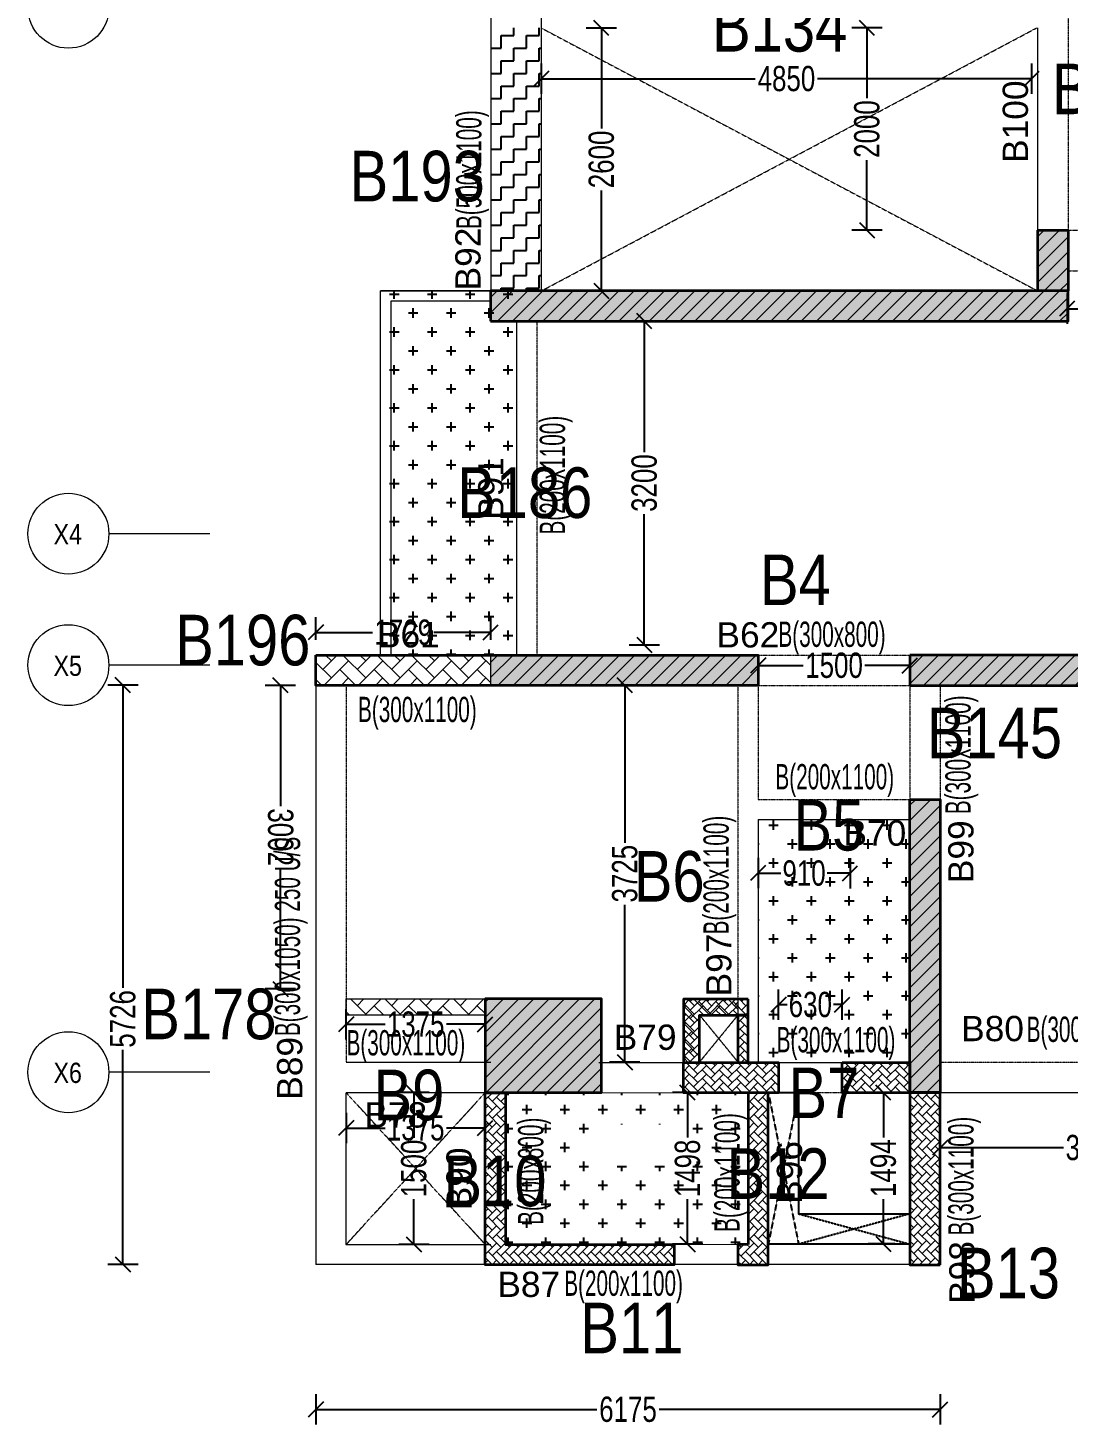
# Model space of a CAD drawing. Header units: millimetres. Extents: x -2 to 69443, y 95 to 32793.
# Drawn here: x -2 to 10285, y 3967 to 17790 of the extents above; entities that cross this region are included whole.
import ezdxf
from ezdxf.enums import TextEntityAlignment as Align

# ---------------------------------------------------------------- set-up
doc = ezdxf.new("R2010")
doc.units = ezdxf.units.MM
doc.linetypes.add('Grid Line', pattern=[2222.5, 1270, -317.5, 317.5, -317.5])
doc.linetypes.add('HIDDEN', pattern=[0.375, 0.25, -0.125])
for name, color, linetype, lineweight in [('A-GRIDS', 8, 'Continuous', 9), ('A-HIDD-ABVE', 8, 'HIDDEN', 20), ('S-BEAM', 7, 'Continuous', 18), ('S-BEAM-IDEN', 2, 'Continuous', 9), ('S-COL HATCH', 9, 'Continuous', 0), ('S-COLS', 5, 'Continuous', 35), ('S-GRIDS', 8, 'Continuous', 9), ('S-WALL', 4, 'Continuous', 18)]:
    doc.layers.add(name, color=color, linetype=linetype, lineweight=lineweight)
for name, color, linetype in [('Abhinav working', 6, 'Continuous'), ('Beam Nos', 7, 'Continuous'), ('changes', 7, 'Continuous'), ('CUTOUT', 4, 'Continuous'), ('SUNK SLAB', 8, 'Continuous')]:
    doc.layers.add(name, color=color, linetype=linetype)
doc.styles.add('Arial Narrow', font='ARIALN.TTF', dxfattribs={"height": 400})
doc.styles.add('Dim.s & Anno.(Misc.)', font='ARIALN.TTF')
doc.styles.add('SC-BBS1', font='SansSerif')
doc.styles.add('SOBHA', font='swisscl.ttf')
doc.styles.add('Swis721 LtCn BT', font='swisscl.ttf', dxfattribs={"width": 0.9, "height": 233.355162})
doc.dimstyles.new('S-100', dxfattribs={"dimscale": 100, "dimtxt": 2.5, "dimasz": 1.5, "dimexe": 1.5, "dimexo": 1.5, "dimgap": 0.1, "dimtad": 0, "dimdec": 0, "dimrnd": 0.0005, "dimzin": 0, "dimdsep": 46, "dimtxsty": 'SOBHA', "dimblk": 'OBLIQUE', "dimcen": 0.09, "dimclrd": 8, "dimclre": 8, "dimclrt": 6, "dimadec": 0, "dimazin": 0, "dimtfac": 1, "dimtdec": 0, "dimtofl": 0, "dimtmove": 0, "dimatfit": 3, "dimfxl": 1.5, "dimfxlon": 1, "dimtolj": 1, "dimtzin": 0, "dimlwd": -1, "dimlwe": -1, "dimarcsym": 0})
pattern_1 = [(45, (-31890644.18, 20635841.75), (-75.1300955, 75.1300955), [])]
pattern_2 = [(0, (-31349613.2, 21123721.57), (187.5, 187.5), [93.75, -281.25]), (90, (-31349566.33, 21123674.7), (-187.5, 187.5), [93.75, -281.25])]
pattern_3 = [(315, (-31091886.604, 20694843.886), (84.85281374, -1e-14), [180, -60]), (45, (-31091844.18, 20694801.46), (84.85281374, -2e-14), [180, -60])]

# ---------------------------------------------------------------- blocks, each defined once
blk = doc.blocks.new('A$Cebf64a2d')
at = {"layer": 'S-COL HATCH', "transparency": 33554687}
h = blk.add_hatch(dxfattribs=at)
h.set_pattern_fill('ANSI31', color=256, scale=850)
h.set_pattern_definition(pattern_1)
h.paths.add_polyline_path([(7140, 8675), (7439, 8675), (7439, 9275), (7140, 9275)])
h = blk.add_hatch(dxfattribs=at)
h.set_pattern_fill('ANSI31', color=256, scale=850)
h.set_pattern_definition(pattern_1)
h.paths.add_polyline_path([(1729, 8675), (1729, 8375), (7439, 8375), (7439, 8675)])
h = blk.add_hatch(dxfattribs=at)
h.set_pattern_fill('ANSI31', color=256, scale=850)
h.set_pattern_definition(pattern_1)
h.paths.add_polyline_path([(4375, 5075), (1729, 5075), (1729, 4775), (4375, 4775)])
h = blk.add_hatch(dxfattribs=at)
h.set_pattern_fill('ANSI31', color=256, scale=850)
h.set_pattern_definition(pattern_1)
h.paths.add_polyline_path([(9525, 5075), (5875, 5075), (5875, 4775), (9225, 4775), (9225, 750), (9525, 750)])
h = blk.add_hatch(dxfattribs=at)
h.set_pattern_fill('ANSI31', color=256, scale=850)
h.set_pattern_definition(pattern_1)
h.paths.add_polyline_path([(6175, 3648), (5875, 3648), (5875, 750), (6175, 750)])
h = blk.add_hatch(dxfattribs=at)
h.set_pattern_fill('ANSI31', color=256, scale=850)
h.set_pattern_definition(pattern_1)
h.paths.add_polyline_path([(2825, 1675), (1675, 1675), (1675, 750), (2825, 750)])
at = {"layer": 'S-BEAM', "color": 5, "elevation": 0}
for points in [[(300, 1675), (1675, 1675), (1675, 1515), (300, 1515)], [(4175, 1675), (4175, 1515), (3795, 1515), (3795, 1048), (3635, 1048), (3635, 1675)]]:
    blk.add_lwpolyline(points, close=True, dxfattribs=at)
at = {"layer": 'S-COL HATCH', "transparency": 33554687}
blk.add_line((1729, 5075), (1729, 4775), dxfattribs=at)
at = {"layer": 'S-COLS'}
for p, q in [((9525, 5075), (5875, 5075)), ((5875, 5075), (5875, 4775)), ((5875, 4775), (9225, 4775))]:
    blk.add_line(p, q, dxfattribs=at)
at = {"layer": 'S-COLS', "color": 5, "elevation": 0}
blk.add_lwpolyline([(7140, 9275), (7439, 9275), (7439, 8675), (7140, 8675)], close=True, dxfattribs=at)
at = {"layer": 'S-COLS', "elevation": 0}
for points in [[(1729, 8375), (7439, 8375), (7439, 8675), (1729, 8675)], [(0, 5075), (4375, 5075), (4375, 4775), (0, 4775)], [(5875, 3648), (6175, 3648), (6175, 750), (5875, 750)], [(1675, 750), (2825, 750), (2825, 1675), (1675, 1675)]]:
    blk.add_lwpolyline(points, close=True, dxfattribs=at)
blk = doc.blocks.new('A$C2f35dc8c')
at = {"layer": 'S-COL HATCH', "transparency": 33554687}
h = blk.add_hatch(color=256, dxfattribs=at)
h.dxf.hatch_style = 1
h.paths.add_polyline_path([(7140, 8675), (7439, 8675), (7439, 9275), (7140, 9275)])
h = blk.add_hatch(color=256, dxfattribs=at)
h.dxf.hatch_style = 1
h.paths.add_polyline_path([(1729, 8675), (1729, 8375), (7439, 8375), (7439, 8675)])
at = {"layer": 'S-COL HATCH'}
h = blk.add_hatch(dxfattribs=at)
h.set_pattern_fill('AR-HBONE', color=256, scale=30)
h.set_pattern_definition([(45, (-31792792.5, 20735559.75), (0, 169.7056275), [360, -120]), (135, (-31792707.64, 20735644.6), (1e-14, 169.7056275), [360, -120])])
h.paths.add_polyline_path([(1729, 4775), (1729, 5075), (0, 5075), (0, 4775)])
at = {"layer": 'S-COL HATCH', "transparency": 33554687}
h = blk.add_hatch(color=256, dxfattribs=at)
h.dxf.hatch_style = 1
h.paths.add_polyline_path([(4375, 5075), (1729, 5075), (1729, 4775), (4375, 4775)])
h = blk.add_hatch(color=256, dxfattribs=at)
h.dxf.hatch_style = 1
h.paths.add_polyline_path([(9525, 5075), (5875, 5075), (5875, 4775), (9225, 4775), (9225, 750), (9525, 750)])
h = blk.add_hatch(color=256, dxfattribs=at)
h.dxf.hatch_style = 1
h.paths.add_polyline_path([(6175, 3648), (5875, 3648), (5875, 750), (6175, 750)])
at = {"layer": 'S-COL HATCH'}
h = blk.add_hatch(dxfattribs=at)
h.set_pattern_fill('AR-HBONE', color=256, scale=30)
h.set_pattern_definition([(45, (-31792792.5, 20635841.75), (0, 169.7056275), [360, -120]), (135, (-31792707.64, 20635926.6), (1e-14, 169.7056275), [360, -120])])
h.paths.add_polyline_path([(4175, 1675), (4175, 1515), (3795, 1515), (3795, 1048), (3635, 1048), (3635, 1675)])
h.paths.add_polyline_path([(300, 1675), (1675, 1675), (1675, 1515), (300, 1515)])
at = {"layer": 'S-COL HATCH', "transparency": 33554687}
h = blk.add_hatch(color=256, dxfattribs=at)
h.dxf.hatch_style = 1
h.paths.add_polyline_path([(2825, 1675), (1675, 1675), (1675, 750), (2825, 750)])
blk.add_line((1729, 5075, 0), (1729, 4775, 0), dxfattribs=at)
at = {"layer": 'S-COLS'}
for p, q in [((9525, 5075, 0), (5875, 5075, 0)), ((5875, 5075, 0), (5875, 4775, 0)), ((5875, 4775, 0), (9225, 4775, 0))]:
    blk.add_line(p, q, dxfattribs=at)
at = {"layer": 'S-COLS', "color": 5, "elevation": 0}
blk.add_lwpolyline([(7140, 9275), (7439, 9275), (7439, 8675), (7140, 8675)], close=True, dxfattribs=at)
at = {"layer": 'S-COLS', "elevation": 0}
for points in [[(1729, 8375), (7439, 8375), (7439, 8675), (1729, 8675)], [(0, 5075), (4375, 5075), (4375, 4775), (0, 4775)], [(5875, 3648), (6175, 3648), (6175, 750), (5875, 750)], [(1675, 750), (2825, 750), (2825, 1675), (1675, 1675)]]:
    blk.add_lwpolyline(points, close=True, dxfattribs=at)
blk = doc.blocks.new('A$C6614787e')
at = {"layer": 'S-COL HATCH'}
h = blk.add_hatch(dxfattribs=at)
h.set_pattern_fill('AR-HBONE', color=256, scale=15)
h.set_pattern_definition([(45, (-31102020.92, 20625022.12), (0, 84.85281374), [180, -60]), (135, (-31101978.495, 20625064.55), (7e-15, 84.85281374), [180, -60])])
h.paths.add_polyline_path([(2600, 2625), (1960, 2625), (1960, 2000), (2120, 2000), (2120, 2466), (2600, 2466)])
h = blk.add_hatch(dxfattribs=at)
h.set_pattern_fill('AR-HBONE', color=256, scale=15)
h.set_pattern_definition([(45, (0, 0), (0, 84.8528), [180, -60]), (135, (42.426, 42.426), (7e-15, 84.8528), [180, -60])])
h.paths.add_polyline_path([(2600, 2466), (2500, 2466), (2500, 2000), (2600, 2000)])
h = blk.add_hatch(dxfattribs=at)
h.set_pattern_fill('AR-HBONE', color=256, scale=15)
h.set_pattern_definition([(45, (-31364182.66, 21103765.56), (0, 84.85281374), [180, -60]), (135, (-31364140.23, 21103807.99), (7e-15, 84.85281374), [180, -60])])
h.paths.add_polyline_path([(2900, 1700), (2900, 2000), (1960, 2000), (1960, 1700)])
h = blk.add_hatch(dxfattribs=at)
h.set_pattern_fill('AR-HBONE', color=256, scale=15)
h.set_pattern_definition([(45, (-31362782.653, 21103765.56), (0, 84.85281374), [180, -60]), (135, (-31362740.227, 21103807.99), (7e-15, 84.85281374), [180, -60])])
h.paths.add_polyline_path([(4200, 1700), (4200, 2000), (3530, 2000), (3530, 1700)])
h = blk.add_hatch(dxfattribs=at)
h.set_pattern_fill('AR-HBONE', color=256, scale=15, angle=-90)
h.set_pattern_definition(pattern_3)
edge = h.paths.add_edge_path()
edge.add_line((200, 1700), (200, 200))
edge.add_line((200, 200), (1870, 200))
edge.add_line((1870, 200), (1870, 0))
edge.add_line((1870, 0), (0, 0))
edge.add_line((0, 0), (0, 1700))
edge.add_line((0, 1700), (200, 1700))
h = blk.add_hatch(dxfattribs=at)
h.set_pattern_fill('AR-HBONE', color=256, scale=15, angle=-90)
h.set_pattern_definition(pattern_3)
h.paths.add_polyline_path([(2600, 200), (2500, 200), (2500, 0), (2800, 0), (2800, 1700), (2600, 1700)])
h = blk.add_hatch(dxfattribs=at)
h.set_pattern_fill('AR-HBONE', color=256, scale=15, angle=-90)
h.set_pattern_definition([(315, (21106265.21, 31371048.637), (84.85281374, -2e-14), [180, -60]), (45, (21106307.64, 31371006.21), (84.85281374, -2e-14), [180, -60])])
h.paths.add_polyline_path([(4200, 0), (4500, 0), (4500, 1700), (4200, 1700)])
at = {"layer": 'S-COLS', "elevation": 0}
for points in [[(2600, 2625), (1960, 2625), (1960, 2000), (2120, 2000), (2120, 2466), (2600, 2466), (2600, 2625)], [(200, 1700), (200, 200), (1870, 200), (1870, 0), (0, 0), (0, 1700), (200, 1700)]]:
    blk.add_lwpolyline(points, dxfattribs=at)
for points in [[(2600, 2466), (2500, 2466), (2500, 2000), (2600, 2000)], [(1960, 2000), (2900, 2000), (2900, 1700), (1960, 1700)], [(3530, 2000), (4200, 2000), (4200, 1700), (3530, 1700)], [(2600, 200), (2500, 200), (2500, 0), (2800, 0), (2800, 1700), (2600, 1700)], [(4500, 0), (4500, 1700), (4200, 1700), (4200, 0)]]:
    blk.add_lwpolyline(points, close=True, dxfattribs=at)
blk = doc.blocks.new('A$C80c03267')
at = {"layer": 'CUTOUT', "color": 8, "linetype": 'HIDDEN'}
for p, q in [((-75, -11925), (-375, -13425)), ((-375, -11925), (-75, -13425)), ((-75, -13125), (1025, -13425)), ((1025, -13125), (-75, -13425))]:
    blk.add_line(p, q, dxfattribs=at)
at = {"layer": 'CUTOUT'}
blk.add_lwpolyline([(-375, -11925), (-75, -11925), (-75, -13125), (1025, -13125), (1025, -13425), (-375, -13425), (-375, -11925)], dxfattribs=at)
blk = doc.blocks.new('Grid - Type 1 Structural-6743905-11TH FLOOR LVL')
at = {"layer": 'A-GRIDS'}
blk.add_circle((0, 0), 4, dxfattribs=at)
blk = doc.blocks.new('A$Cf2260b48')
at = {"layer": 'S-GRIDS', "linetype": 'Grid Line'}
for p, q in [((-10572, -200), (-11572, -200)), ((-10572, -1500), (-11572, -1500)), ((-10572, -5525), (-11572, -5525))]:
    blk.add_line(p, q, dxfattribs=at)
at = {"layer": 'A-GRIDS', "xscale": 99.99999999999991, "yscale": 99.99999999999991, "zscale": 99.99999999999991, "rotation": 89.99999999999982}
for p in [(-11972, 5000), (-11972, -200), (-11972, -1500), (-11972, -5525)]:
    blk.add_blockref('Grid - Type 1 Structural-6743905-11TH FLOOR LVL', p, dxfattribs=at)
at = {"layer": 'A-GRIDS', "lineweight": 18, "char_height": 200, "width": 352.74, "attachment_point": 1, "style": 'Arial Narrow'}
for s, insert in [('X4', (-12119, -106)), ('X5', (-12119, -1406)), ('X6', (-12119, -5431))]:
    blk.add_mtext(s, dxfattribs=dict(at, insert=insert))
blk = doc.blocks.new('_OBLIQUE')
at = {"color": 0, "linetype": 'ByBlock'}
blk.add_line((-0.5, -0.5), (0.5, 0.5), dxfattribs=at)
blk = doc.blocks.new('*D425')
at = {"layer": 'Abhinav working', "color": 8, "transparency": 16777216}
for p, q in [((8446, 17790), (8146, 17790)), ((8296, 17790), (8296, 17096)), ((8296, 15790), (8296, 16483)), ((8446, 15790), (8146, 15790))]:
    blk.add_line(p, q, dxfattribs=at)
at = {"layer": 'Defpoints', "color": 0, "transparency": 16777216}
for p in [(8296, 17790), (9985, 17790), (9985, 15790)]:
    blk.add_point(p, dxfattribs=at)
at = {"layer": 'Abhinav working', "color": 8, "transparency": 16777216, "xscale": 150, "yscale": 150, "zscale": 150}
for p, rotation in [((8296, 17790), 90), ((8296, 15790), 270)]:
    blk.add_blockref('_OBLIQUE', p, dxfattribs=dict(at, rotation=rotation))
at = {"layer": 'Abhinav working', "color": 6, "transparency": 16777216, "insert": (8296, 16790), "char_height": 250, "attachment_point": 5, "rotation": 90, "style": 'SOBHA'}
blk.add_mtext('\\A1;2000', dxfattribs=at)
blk = doc.blocks.new('*D426')
at = {"layer": 'Abhinav working', "color": 8, "transparency": 16777216}
for p, q in [((10275, 15164), (10275, 14864)), ((11971, 15164), (11971, 14864)), ((10275, 15014), (10819, 15014)), ((11971, 15014), (11427, 15014))]:
    blk.add_line(p, q, dxfattribs=at)
at = {"layer": 'Defpoints', "color": 0, "transparency": 16777216}
for p in [(10275, 15390), (11971, 15390), (11971, 15014)]:
    blk.add_point(p, dxfattribs=at)
at = {"layer": 'Abhinav working', "color": 8, "transparency": 16777216, "xscale": 150, "yscale": 150, "zscale": 150, "rotation": 180}
blk.add_blockref('_OBLIQUE', (10275, 15014), dxfattribs=at)
at = {"layer": 'Abhinav working', "color": 8, "transparency": 16777216, "xscale": 150, "yscale": 150, "zscale": 150}
blk.add_blockref('_OBLIQUE', (11971, 15014), dxfattribs=at)
at = {"layer": 'Abhinav working', "color": 6, "transparency": 16777216, "insert": (11123, 15014), "char_height": 250, "attachment_point": 5, "style": 'SOBHA'}
blk.add_mtext('\\A1;1696', dxfattribs=at)
blk = doc.blocks.new('*D427')
at = {"layer": 'Abhinav working', "color": 8, "transparency": 16777216}
for p, q in [((10491, 11290), (10791, 11290)), ((10641, 11290), (10641, 11029)), ((10641, 10163), (10641, 10424)), ((10491, 10163), (10791, 10163))]:
    blk.add_line(p, q, dxfattribs=at)
at = {"layer": 'Defpoints', "color": 0, "transparency": 16777216}
for p in [(9071, 11290), (9071, 10163), (10641, 10163)]:
    blk.add_point(p, dxfattribs=at)
at = {"layer": 'Abhinav working', "color": 8, "transparency": 16777216, "xscale": 150, "yscale": 150, "zscale": 150}
for p, rotation in [((10641, 11290), 90), ((10641, 10163), 270)]:
    blk.add_blockref('_OBLIQUE', p, dxfattribs=dict(at, rotation=rotation))
at = {"layer": 'Abhinav working', "color": 6, "transparency": 16777216, "insert": (10641, 10727), "char_height": 250, "attachment_point": 5, "rotation": 90, "style": 'SOBHA'}
blk.add_mtext('\\A1;1127', dxfattribs=at)
blk = doc.blocks.new('*D444')
at = {"layer": 'Abhinav working', "color": 8, "transparency": 16777216}
for p, q in [((5944, 14890), (6244, 14890)), ((6094, 14890), (6094, 13597)), ((6094, 11690), (6094, 12984)), ((5944, 11690), (6244, 11690))]:
    blk.add_line(p, q, dxfattribs=at)
at = {"layer": 'Defpoints', "color": 0, "transparency": 16777216}
for p in [(5075, 14890, 0), (6094, 14890), (5075, 11690)]:
    blk.add_point(p, dxfattribs=at)
at = {"layer": 'Abhinav working', "color": 8, "transparency": 16777216, "xscale": 150, "yscale": 150, "zscale": 150}
for p, rotation in [((6094, 14890), 90), ((6094, 11690), 270)]:
    blk.add_blockref('_OBLIQUE', p, dxfattribs=dict(at, rotation=rotation))
at = {"layer": 'Abhinav working', "color": 6, "transparency": 16777216, "insert": (6094, 13290), "char_height": 250, "attachment_point": 5, "rotation": 90, "style": 'SOBHA'}
blk.add_mtext('\\A1;3200', dxfattribs=at)
blk = doc.blocks.new('*D279')
at = {"layer": 'Abhinav working', "color": 8, "transparency": 16777216}
for p, q in [((5075, 17438), (5075, 17138)), ((9925, 17438), (9925, 17138)), ((5075, 17288), (7192, 17288)), ((9925, 17288), (7808, 17288))]:
    blk.add_line(p, q, dxfattribs=at)
at = {"layer": 'Defpoints', "color": 0, "transparency": 16777216}
for p in [(5075, 17790), (9925, 17790), (9925, 17288)]:
    blk.add_point(p, dxfattribs=at)
at = {"layer": 'Abhinav working', "color": 8, "transparency": 16777216, "xscale": 150, "yscale": 150, "zscale": 150}
for p, rotation in [((5075, 17288), 180.0080202055451), ((9925, 17288), 0.0080202055451729)]:
    blk.add_blockref('_OBLIQUE', p, dxfattribs=dict(at, rotation=rotation))
at = {"layer": 'Abhinav working', "color": 6, "transparency": 16777216, "insert": (7500, 17288), "char_height": 250, "attachment_point": 5, "rotation": 0.008, "style": 'SOBHA'}
blk.add_mtext('\\A1;4850', dxfattribs=at)
blk = doc.blocks.new('*D305')
at = {"layer": 'Abhinav working', "color": 8, "transparency": 16777216}
for p, q in [((5520, 17790), (5820, 17790)), ((5670, 17790), (5670, 16797)), ((5670, 15190), (5670, 16184)), ((5520, 15190), (5820, 15190))]:
    blk.add_line(p, q, dxfattribs=at)
at = {"layer": 'Defpoints', "color": 0, "transparency": 16777216}
for p in [(4575, 17790), (4575, 15190), (5670, 15190)]:
    blk.add_point(p, dxfattribs=at)
at = {"layer": 'Abhinav working', "color": 8, "transparency": 16777216, "xscale": 150, "yscale": 150, "zscale": 150}
for p, rotation in [((5670, 17790), 90), ((5670, 15190), 270)]:
    blk.add_blockref('_OBLIQUE', p, dxfattribs=dict(at, rotation=rotation))
at = {"layer": 'Abhinav working', "color": 6, "transparency": 16777216, "insert": (5670, 16490), "char_height": 250, "attachment_point": 5, "rotation": 90, "style": 'SOBHA'}
blk.add_mtext('\\A1;2600', dxfattribs=at)
blk = doc.blocks.new('*D306')
at = {"layer": 'Abhinav working', "color": 8, "transparency": 16777216}
for p, q in [((2846, 11740), (2846, 11964)), ((4575, 11740), (4575, 11964)), ((2846, 11814), (3407, 11814)), ((4575, 11814), (4014, 11814))]:
    blk.add_line(p, q, dxfattribs=at)
at = {"layer": 'Defpoints', "color": 0, "transparency": 16777216}
for p in [(4575, 11814), (2846, 11590), (4575, 11590)]:
    blk.add_point(p, dxfattribs=at)
at = {"layer": 'Abhinav working', "color": 8, "transparency": 16777216, "xscale": 150, "yscale": 150, "zscale": 150, "rotation": 180}
blk.add_blockref('_OBLIQUE', (2846, 11814), dxfattribs=at)
at = {"layer": 'Abhinav working', "color": 8, "transparency": 16777216, "xscale": 150, "yscale": 150, "zscale": 150}
blk.add_blockref('_OBLIQUE', (4575, 11814), dxfattribs=at)
at = {"layer": 'Abhinav working', "color": 6, "transparency": 16777216, "insert": (3710, 11814), "char_height": 250, "attachment_point": 5, "style": 'SOBHA'}
blk.add_mtext('\\A1;1729', dxfattribs=at)
blk = doc.blocks.new('*D307')
at = {"layer": 'Abhinav working', "color": 8, "transparency": 16777216}
for p, q in [((1087, 11291), (787, 11291)), ((937, 11291), (937, 8299)), ((937, 5565), (937, 7685)), ((1087, 5565), (787, 5565))]:
    blk.add_line(p, q, dxfattribs=at)
at = {"layer": 'Defpoints', "color": 0, "transparency": 16777216}
for p in [(937, 11291), (2846, 11291), (2846, 5565)]:
    blk.add_point(p, dxfattribs=at)
at = {"layer": 'Abhinav working', "color": 8, "transparency": 16777216, "xscale": 150, "yscale": 150, "zscale": 150}
for p, rotation in [((937, 11291), 90), ((937, 5565), 270)]:
    blk.add_blockref('_OBLIQUE', p, dxfattribs=dict(at, rotation=rotation))
at = {"layer": 'Abhinav working', "color": 6, "transparency": 16777216, "insert": (937, 7992), "char_height": 250, "attachment_point": 5, "rotation": 90, "style": 'SOBHA'}
blk.add_mtext('\\A1;5726', dxfattribs=at)
blk = doc.blocks.new('*D312')
at = {"layer": 'Abhinav working', "color": 8, "transparency": 16777216}
for p, q in [((7221, 11487), (7221, 11337)), ((7221, 11487), (7667, 11487)), ((8721, 11487), (8275, 11487)), ((8721, 11487), (8721, 11337))]:
    blk.add_line(p, q, dxfattribs=at)
at = {"layer": 'Defpoints', "color": 0, "transparency": 16777216}
for p in [(7221, 11590), (8721, 11590), (8721, 11487)]:
    blk.add_point(p, dxfattribs=at)
at = {"layer": 'Abhinav working', "color": 8, "transparency": 16777216, "xscale": 150, "yscale": 150, "zscale": 150}
for p, rotation in [((7221, 11487), 180.0149750288731), ((8721, 11487), 0.0149750288732046)]:
    blk.add_blockref('_OBLIQUE', p, dxfattribs=dict(at, rotation=rotation))
at = {"layer": 'Abhinav working', "color": 6, "transparency": 16777216, "insert": (7971, 11487), "char_height": 250, "attachment_point": 5, "rotation": 0.015, "style": 'SOBHA'}
blk.add_mtext('\\A1;1500', dxfattribs=at)
blk = doc.blocks.new('*D313')
at = {"layer": 'Abhinav working', "color": 8, "transparency": 16777216}
for p, q in [((7219, 9584), (7219, 9284)), ((8129, 9582), (8129, 9282)), ((7219, 9434), (7445, 9434)), ((8129, 9432), (7903, 9433))]:
    blk.add_line(p, q, dxfattribs=at)
at = {"layer": 'Defpoints', "color": 0, "transparency": 16777216}
for p in [(7221, 10163), (8131, 10161), (8129, 9432)]:
    blk.add_point(p, dxfattribs=at)
at = {"layer": 'Abhinav working', "color": 8, "transparency": 16777216, "xscale": 150, "yscale": 150, "zscale": 150}
for p, rotation in [((7219, 9434), 179.8621169820279), ((8129, 9432), 359.8621169820279)]:
    blk.add_blockref('_OBLIQUE', p, dxfattribs=dict(at, rotation=rotation))
at = {"layer": 'Abhinav working', "color": 6, "transparency": 16777216, "insert": (7674, 9433), "char_height": 250, "attachment_point": 5, "rotation": 359.8621, "style": 'SOBHA'}
blk.add_mtext('\\A1;910', dxfattribs=at)
blk = doc.blocks.new('*D314')
at = {"layer": 'Abhinav working', "color": 8, "transparency": 16777216}
for p, q in [((6051, 11290), (5751, 11290)), ((5901, 11290), (5901, 9734)), ((5901, 7565), (5901, 9121)), ((6051, 7565), (5751, 7565))]:
    blk.add_line(p, q, dxfattribs=at)
at = {"layer": 'Defpoints', "color": 0, "transparency": 16777216}
for p in [(7021, 11290), (5901, 7565), (7021, 7565)]:
    blk.add_point(p, dxfattribs=at)
at = {"layer": 'Abhinav working', "color": 8, "transparency": 16777216, "xscale": 150, "yscale": 150, "zscale": 150}
for p, rotation in [((5901, 11290), 90), ((5901, 7565), 270)]:
    blk.add_blockref('_OBLIQUE', p, dxfattribs=dict(at, rotation=rotation))
at = {"layer": 'Abhinav working', "color": 6, "transparency": 16777216, "insert": (5901, 9428), "char_height": 250, "attachment_point": 5, "rotation": 90, "style": 'SOBHA'}
blk.add_mtext('\\A1;3725', dxfattribs=at)
blk = doc.blocks.new('*D315')
at = {"layer": 'Abhinav working', "color": 8, "transparency": 16777216}
for p, q in [((7421, 7983), (7421, 8283)), ((8051, 7983), (8051, 8283)), ((7421, 8133), (7507, 8133)), ((8051, 8133), (7965, 8133))]:
    blk.add_line(p, q, dxfattribs=at)
at = {"layer": 'Defpoints', "color": 0, "transparency": 16777216}
for p in [(8051, 8133), (7421, 7563), (8051, 7563)]:
    blk.add_point(p, dxfattribs=at)
at = {"layer": 'Abhinav working', "color": 8, "transparency": 16777216, "xscale": 150, "yscale": 150, "zscale": 150, "rotation": 180}
blk.add_blockref('_OBLIQUE', (7421, 8133), dxfattribs=at)
at = {"layer": 'Abhinav working', "color": 8, "transparency": 16777216, "xscale": 150, "yscale": 150, "zscale": 150}
blk.add_blockref('_OBLIQUE', (8051, 8133), dxfattribs=at)
at = {"layer": 'Abhinav working', "color": 6, "transparency": 16777216, "insert": (7736, 8133), "char_height": 250, "attachment_point": 5, "style": 'SOBHA'}
blk.add_mtext('\\A1;630', dxfattribs=at)
blk = doc.blocks.new('*D316')
at = {"layer": 'Abhinav working', "color": 8, "transparency": 16777216}
for p, q in [((9021, 6869), (9021, 6569)), ((12071, 6869), (12071, 6569)), ((9021, 6719), (10239, 6719)), ((12071, 6719), (10853, 6719))]:
    blk.add_line(p, q, dxfattribs=at)
at = {"layer": 'Defpoints', "color": 0, "transparency": 16777216}
for p in [(9021, 7265), (12071, 7265), (12071, 6719)]:
    blk.add_point(p, dxfattribs=at)
at = {"layer": 'Abhinav working', "color": 8, "transparency": 16777216, "xscale": 150, "yscale": 150, "zscale": 150, "rotation": 180}
blk.add_blockref('_OBLIQUE', (9021, 6719), dxfattribs=at)
at = {"layer": 'Abhinav working', "color": 8, "transparency": 16777216, "xscale": 150, "yscale": 150, "zscale": 150}
blk.add_blockref('_OBLIQUE', (12071, 6719), dxfattribs=at)
at = {"layer": 'Abhinav working', "color": 6, "transparency": 16777216, "insert": (10546, 6719), "char_height": 250, "attachment_point": 5, "style": 'SOBHA'}
blk.add_mtext('\\A1;3050', dxfattribs=at)
blk = doc.blocks.new('*D317')
at = {"layer": 'Abhinav working', "color": 8, "transparency": 16777216}
for p, q in [((3146, 7063), (3146, 6763)), ((4521, 7063), (4521, 6763)), ((3146, 6913), (3530, 6913)), ((4521, 6913), (4137, 6913))]:
    blk.add_line(p, q, dxfattribs=at)
at = {"layer": 'Defpoints', "color": 0, "transparency": 16777216}
for p in [(3146, 7563), (4521, 7563), (4521, 6913)]:
    blk.add_point(p, dxfattribs=at)
at = {"layer": 'Abhinav working', "color": 8, "transparency": 16777216, "xscale": 150, "yscale": 150, "zscale": 150, "rotation": 180}
blk.add_blockref('_OBLIQUE', (3146, 6913), dxfattribs=at)
at = {"layer": 'Abhinav working', "color": 8, "transparency": 16777216, "xscale": 150, "yscale": 150, "zscale": 150}
blk.add_blockref('_OBLIQUE', (4521, 6913), dxfattribs=at)
at = {"layer": 'Abhinav working', "color": 6, "transparency": 16777216, "insert": (3833, 6913), "char_height": 250, "attachment_point": 5, "style": 'SOBHA'}
blk.add_mtext('\\A1;1375', dxfattribs=at)
blk = doc.blocks.new('*D318')
at = {"layer": 'Abhinav working', "color": 8, "transparency": 16777216}
for p, q in [((3965, 7263), (3665, 7263)), ((3815, 7263), (3815, 6817)), ((3815, 5763), (3815, 6209)), ((3965, 5763), (3665, 5763))]:
    blk.add_line(p, q, dxfattribs=at)
at = {"layer": 'Defpoints', "color": 0, "transparency": 16777216}
for p in [(4521, 7263), (3815, 5763), (4521, 5763)]:
    blk.add_point(p, dxfattribs=at)
at = {"layer": 'Abhinav working', "color": 8, "transparency": 16777216, "xscale": 150, "yscale": 150, "zscale": 150}
for p, rotation in [((3815, 7263), 90), ((3815, 5763), 270)]:
    blk.add_blockref('_OBLIQUE', p, dxfattribs=dict(at, rotation=rotation))
at = {"layer": 'Abhinav working', "color": 6, "transparency": 16777216, "insert": (3815, 6513), "char_height": 250, "attachment_point": 5, "rotation": 90, "style": 'SOBHA'}
blk.add_mtext('\\A1;1500', dxfattribs=at)
blk = doc.blocks.new('*D319')
at = {"layer": 'Abhinav working', "color": 8, "transparency": 16777216}
for p, q in [((2846, 4281), (2846, 3981)), ((9021, 4281), (9021, 3981)), ((2846, 4131), (5626, 4131)), ((9021, 4131), (6240, 4131))]:
    blk.add_line(p, q, dxfattribs=at)
at = {"layer": 'Defpoints', "color": 0, "transparency": 16777216}
for p in [(2846, 5565), (9021, 5565), (9021, 4131)]:
    blk.add_point(p, dxfattribs=at)
at = {"layer": 'Abhinav working', "color": 8, "transparency": 16777216, "xscale": 150, "yscale": 150, "zscale": 150, "rotation": 180}
blk.add_blockref('_OBLIQUE', (2846, 4131), dxfattribs=at)
at = {"layer": 'Abhinav working', "color": 8, "transparency": 16777216, "xscale": 150, "yscale": 150, "zscale": 150}
blk.add_blockref('_OBLIQUE', (9021, 4131), dxfattribs=at)
at = {"layer": 'Abhinav working', "color": 6, "transparency": 16777216, "insert": (5933, 4131), "char_height": 250, "attachment_point": 5, "style": 'SOBHA'}
blk.add_mtext('\\A1;6175', dxfattribs=at)
blk = doc.blocks.new('*D320')
at = {"layer": 'Abhinav working', "color": 8, "transparency": 16777216}
for p, q in [((6672, 7263), (6372, 7263)), ((6522, 7263), (6522, 6818)), ((6522, 5765), (6522, 6210)), ((6672, 5765), (6372, 5765))]:
    blk.add_line(p, q, dxfattribs=at)
at = {"layer": 'Defpoints', "color": 0, "transparency": 16777216}
for p in [(7121, 7263), (6522, 5765), (7121, 5765)]:
    blk.add_point(p, dxfattribs=at)
at = {"layer": 'Abhinav working', "color": 8, "transparency": 16777216, "xscale": 150, "yscale": 150, "zscale": 150}
for p, rotation in [((6522, 7263), 89.99842420809414), ((6522, 5765), 269.9984242080942)]:
    blk.add_blockref('_OBLIQUE', p, dxfattribs=dict(at, rotation=rotation))
at = {"layer": 'Abhinav working', "color": 6, "transparency": 16777216, "insert": (6522, 6514), "char_height": 250, "attachment_point": 5, "rotation": 89.9984, "style": 'SOBHA'}
blk.add_mtext('\\A1;1498', dxfattribs=at)
blk = doc.blocks.new('*D321')
at = {"layer": 'Abhinav working', "color": 8, "transparency": 16777216}
for p, q in [((8571, 7263), (8309, 7263)), ((8459, 7263), (8459, 6821)), ((8459, 5769), (8459, 6211)), ((8571, 5769), (8309, 5769))]:
    blk.add_line(p, q, dxfattribs=at)
at = {"layer": 'Defpoints', "color": 0, "transparency": 16777216}
for p in [(8459, 7263), (8721, 7263), (8721, 5769)]:
    blk.add_point(p, dxfattribs=at)
at = {"layer": 'Abhinav working', "color": 8, "transparency": 16777216, "xscale": 150, "yscale": 150, "zscale": 150}
for p, rotation in [((8459, 7263), 90), ((8459, 5769), 270)]:
    blk.add_blockref('_OBLIQUE', p, dxfattribs=dict(at, rotation=rotation))
at = {"layer": 'Abhinav working', "color": 6, "transparency": 16777216, "insert": (8459, 6516), "char_height": 250, "attachment_point": 5, "rotation": 90, "style": 'SOBHA'}
blk.add_mtext('\\A1;1494', dxfattribs=at)
blk = doc.blocks.new('*D337')
at = {"layer": 'Abhinav working', "color": 8, "transparency": 16777216}
for p, q in [((2646, 11290), (2346, 11290)), ((2496, 11290), (2496, 10096)), ((2496, 8288), (2496, 9483)), ((2646, 8288), (2346, 8288))]:
    blk.add_line(p, q, dxfattribs=at)
at = {"layer": 'Defpoints', "color": 0, "transparency": 16777216}
for p in [(2846, 11290), (2496, 8288), (2846, 8288)]:
    blk.add_point(p, dxfattribs=at)
at = {"layer": 'Abhinav working', "color": 8, "transparency": 16777216, "xscale": 150, "yscale": 150, "zscale": 150}
for p, rotation in [((2496, 11290), 90.00077829078042), ((2496, 8288), 270.0007782907804)]:
    blk.add_blockref('_OBLIQUE', p, dxfattribs=dict(at, rotation=rotation))
at = {"layer": 'Abhinav working', "color": 6, "transparency": 16777216, "insert": (2496, 9789), "char_height": 250, "attachment_point": 5, "rotation": 270.0008, "style": 'SOBHA'}
blk.add_mtext('\\A1;3002', dxfattribs=at)
blk = doc.blocks.new('*D338')
at = {"layer": 'Abhinav working', "color": 8, "transparency": 16777216}
for p, q in [((3146, 7789), (3146, 8089)), ((3146, 7939), (3530, 7939)), ((4521, 7939), (4137, 7939)), ((4521, 7939), (4521, 7789))]:
    blk.add_line(p, q, dxfattribs=at)
at = {"layer": 'Defpoints', "color": 0, "transparency": 16777216}
for p in [(4521, 8028), (4521, 7939), (3146, 7562, 0)]:
    blk.add_point(p, dxfattribs=at)
at = {"layer": 'Abhinav working', "color": 8, "transparency": 16777216, "xscale": 150, "yscale": 150, "zscale": 150, "rotation": 180}
blk.add_blockref('_OBLIQUE', (3146, 7939), dxfattribs=at)
at = {"layer": 'Abhinav working', "color": 8, "transparency": 16777216, "xscale": 150, "yscale": 150, "zscale": 150}
blk.add_blockref('_OBLIQUE', (4521, 7939), dxfattribs=at)
at = {"layer": 'Abhinav working', "color": 6, "transparency": 16777216, "insert": (3833, 7939), "char_height": 250, "attachment_point": 5, "style": 'SOBHA'}
blk.add_mtext('\\A1;1375', dxfattribs=at)

msp = doc.modelspace()

# ---------------------------------------------------------------- hatches: boundary and pattern name
at = {"layer": 'SUNK SLAB'}
h = msp.add_hatch(dxfattribs=at)
h.set_pattern_fill('ZIGZAG', color=8, scale=1000, style=0)
h.set_pattern_definition([(0, (-31789946.78, 20732840.6), (125, 125), [125, -125]), (90, (-31789821.78, 20732840.6), (-125, 125), [125, -125])])
h.paths.add_polyline_path([(5075.1, 17789.7), (4575.1, 17789.7), (4575.1, 15189.7), (5075.1, 15189.7)])
h = msp.add_hatch(dxfattribs=at)
h.set_pattern_fill('CROSS', color=8, scale=750, style=0)
h.set_pattern_definition(pattern_2)
h.paths.add_polyline_path([(4835.1, 15189.7), (3485.1, 15196.1), (3485.1, 11596.1), (4835.1, 11589.7)])
h = msp.add_hatch(dxfattribs=at)
h.set_pattern_fill('CROSS', color=8, scale=750, style=0)
h.set_pattern_definition([(0, (-31349613.2, 21123721.56), (187.5, 187.5), [93.75, -281.25]), (90, (-31349566.33, 21123674.68), (-187.5, 187.5), [93.75, -281.25])])
h.paths.add_polyline_path([(8720.7, 9962.3), (7220.7, 9962.3), (7220.7, 7562.3), (8720.7, 7562.3)])
h.paths.add_polyline_path([(7341, 7520.1), (8739.5, 7520.1), (8739.5, 8047.3), (7341, 8047.3)], flags=9)
h = msp.add_hatch(dxfattribs=at)
h.set_pattern_fill('CROSS', color=8, scale=750, style=0)
h.set_pattern_definition(pattern_2)
h.paths.add_polyline_path([(7120.7, 5763.6), (7120.7, 7264.5), (4720.7, 7262.5), (4720.7, 5762.1)])
h.paths.add_polyline_path([(5554, 6535.7), (5554, 6947.5), (6531.5, 6947.5), (6531.5, 6535.7)], flags=0)
h.paths.add_polyline_path([(5182.9, 5893.4), (5182.9, 7166.6), (4655.7, 7166.6), (4655.7, 5893.4)], flags=9)
h.paths.add_polyline_path([(7178.2, 5886.5), (7178.2, 7159.7), (6651, 7159.7), (6651, 5886.5)], flags=9)
h.paths.add_polyline_path([(5508.1, 6483.2), (6557.8, 6483.2), (6557.8, 7001.3), (5508.1, 7001.3)], flags=24)

# ---------------------------------------------------------------- linework, layer by layer
at = {"layer": 'A-HIDD-ABVE', "linetype": 'HIDDEN'}
for p, q in [((5075.1, 17789.7), (9985.4, 15189.7)), ((5075.1, 15189.7), (9973.4, 17789.7, 0)), ((6640.7, 8029.7), (7020.7, 7564.5)), ((6640.7, 7564.5), (7020.7, 8029.7)), ((4520.7, 5762.1), (3145.7, 7262.5)), ((3145.7, 5762.1), (4520.7, 7262.5))]:
    msp.add_line(p, q, dxfattribs=at)
at = {"layer": 'S-BEAM'}
for p, q in [((4575.1, 18689.7), (4575.1, 15189.7)), ((5075.1, 18689.7), (5075.1, 15189.7)), ((9985.4, 15789.7), (9985.4, 17789.7, 0)), ((4835.1, 15189.7), (3485.1, 15189.7)), ((3485.1, 11589.7), (3485.1, 15189.7)), ((4835.1, 11589.7), (4835.1, 14889.7)), ((2845.7, 11289.7), (2845.7, 5564.5)), ((7220.7, 9962.3), (8720.7, 9962.3)), ((7220.7, 9962.3), (7220.7, 7562.3)), ((6640.7, 8029.7), (7020.7, 8029.7)), ((6640.7, 8029.7), (6640.7, 7562.3)), ((7020.7, 8029.7), (7020.7, 7562.3)), ((4575.1, 7562.3), (3145.7, 7562.3)), ((5645.7, 7562.3), (8720.7, 7562.3)), ((4726.3, 7262.5), (3145.7, 7262.5)), ((3145.7, 5762.1), (3145.7, 7262.5)), ((4520.7, 7262.5), (4520.7, 5762.1)), ((4720.7, 7262.5), (7120.7, 7264.5)), ((4720.7, 7262.5), (4720.7, 5762.1)), ((7120.7, 7264.5), (7120.7, 5764.5)), ((7320.7, 7264.5), (7520.7, 7264.5)), ((7320.7, 7264.5), (7320.7, 5764.5)), ((8301.2, 7264.5), (8720.7, 7264.5)), ((8720.7, 7264.5), (8721.6, 5764.5)), ((9020.7, 7264.5), (12336.3, 7264.5)), ((9020.7, 7264.5), (9020.7, 5564.5)), ((3143.7, 5762.1), (4575.1, 5762.1)), ((4775.1, 5762.2), (7120.7, 5763.6)), ((7320.7, 5763.7), (8720.7, 5764.5)), ((9020.7, 5564.5), (2845.7, 5564.5))]:
    msp.add_line(p, q, dxfattribs=at)
at = {"layer": 'S-BEAM', "linetype": 'HIDDEN'}
for p, q in [((10285.1, 18089.7), (10285.1, 15789.7)), ((10285.1, 15789.7), (11970.7, 15789.7)), ((10285.1, 15389.7), (11970.7, 15389.7)), ((5035.1, 11589.7), (5035.1, 14889.7)), ((7220.7, 11589.3), (8720.7, 11589.7)), ((3145.7, 11289.7), (3145.7, 7562.3)), ((7020.7, 11289.7), (7020.7, 8029.7)), ((7220.7, 11289.7), (7220.7, 10162.3)), ((7220.7, 11289.7), (8720.7, 11289.7)), ((8720.7, 11289.7), (8720.7, 10162.3)), ((9020.7, 11289.7), (9020.7, 10162.3)), ((7220.7, 10162.3), (8720.7, 10162.3)), ((9020.7, 7564.5), (12336.3, 7564.5)), ((7520.7, 7264.5), (8370.7, 7264.5))]:
    msp.add_line(p, q, dxfattribs=at)
at = {"layer": 'S-WALL', "color": 7}
for p, q in [((3485.7, 15189.7), (4575.7, 15189.7)), ((3485.7, 11589.7), (3485.7, 15189.7)), ((4575.7, 15089.7), (3585.7, 15089.7)), ((3585.7, 15089.7), (3585.7, 11589.7))]:
    msp.add_line(p, q, dxfattribs=at)

# ---------------------------------------------------------------- block references
at = {"layer": 'Beam Nos'}
msp.add_blockref('A$C80c03267', (7695.5, 19189.7), dxfattribs=at)
at = {"layer": 'changes'}
for name, p in [('A$C2f35dc8c', (2845.7, 6514.5)), ('A$Cebf64a2d', (2845.7, 6514.5)), ('A$C6614787e', (4520.7, 5561.9))]:
    msp.add_blockref(name, p, dxfattribs=at)
at = {"layer": 'S-WALL'}
msp.add_blockref('A$Cf2260b48', (12370.7, 12989.7), dxfattribs=at)

# ---------------------------------------------------------------- texts
at = {"layer": 'Abhinav working', "char_height": 500, "attachment_point": 1, "style": 'Dim.s & Anno.(Misc.)'}
for s, insert in [('B134', (6764.4, 18056, 0)), ('B132', (10125.2, 17437, 0)), ('B193', (3179.8, 16575, 0)), ('B186', (4243.1, 13445, 0)), ('B4', (7238.7, 12583, 0)), ('B196', (1454.3, 11987.5, 0)), ('B145', (8888.2, 11070, 0)), ('B5', (7569, 10157, 0)), ('B6', (5990.4, 9651.5, 0)), ('B178', (1119.5, 8291.3, 0)), ('B9', (3415.9, 7490.3, 0)), ('B7', (7519.9, 7510.7, 0)), ('B10', (4107.8, 6640.1, 0)), ('B12', (6907.7, 6712.6, 0)), ('B13', (9186.9, 5729.6, 0)), ('B11', (5461.6, 5185.4, 0))]:
    msp.add_mtext_dynamic_manual_height_columns(s, width=21149.247, gutter_width=5423.5, heights=[0], dxfattribs=dict(at, insert=insert))
at = {"layer": 'Beam Nos', "style": 'SC-BBS1'}
for s, p in [('B100', (9963.7, 16863.1, 0)), ('B92', (4549.8, 15505.3, 0)), ('B91', (4776.1, 13235.8)), ('B99', (9424.7, 9645.1, 0)), ('B97', (7031.2, 8524.9, 0)), ('B89', (2786.7, 7503.1)), ('B90', (4461.7, 6410.2)), ('B96', (7729.4, 6473.9)), ('B98', (9435.2, 5484.6, 0))]:
    msp.add_text(s, height=250, rotation=90, dxfattribs=at).set_placement(p, align=Align.BOTTOM_CENTER)
for s, p in [('B61', (3760.7, 11589.7)), ('B62', (7118.7, 11589.3)), ('B70', (8374.4, 9629.6)), ('B80', (9538.4, 7696.8)), ('B79', (6102.7, 7611.1)), ('B78', (3635.9, 6842.8)), ('B87', (4951.2, 5168))]:
    msp.add_text(s, height=250, dxfattribs=at).set_placement(p, align=Align.BOTTOM_CENTER)
at = {"layer": 'S-BEAM-IDEN', "style": 'Swis721 LtCn BT', "width": 0.8}
for s, rotation, p in [('B(500x1100)', 90, (4483.7, 15801.9)), ('B(200x1100)', 90, (5309.7, 12781.2)), ('B(300x800)', 360, (7421, 11670.4)), ('B(300x1100)', 90, (9321.2, 10016.3)), ('B(200x1100)', 360, (7391, 10261.7)), ('B(200x1100)', 90, (6929.3, 8827)), ('B(300x1050) 250 U/S', 90, (2690.1, 7821.4)), ('B(300x1100) 250 U/S', 360, (9876, 7764.7)), ('B(300x1100)', 360, (3149.3, 7631)), ('B(300x1100)', 360, (7403.5, 7661.7)), ('B(200x800)', 90, (5095.7, 5955.9)), ('B(200x1100)', 90, (7036.5, 5886.3)), ('B(300x1100)', 90, (9350.3, 5850.6)), ('B(200x1100)', 360, (5302.3, 5254))]:
    msp.add_text(s, height=250, rotation=rotation, dxfattribs=at).set_placement(p)
msp.add_text('B(300x1100)', height=250, dxfattribs=at).set_placement((3262.8, 10926.6))

# ---------------------------------------------------------------- dimensions: what is measured, and where the dimension line sits
at = {"layer": 'Abhinav working', "color": 3}
for p1, p2, distance, picture, middle in [((4575.1, 17790.4, 0), (4575.1, 15190.4, 0), 1095.2, '*D305', (5670.3, 16490.4, 0)), ((5075.1, 17789.7, 0), (9925.1, 17790.4, 0), -502.1, '*D279', (7500.1, 17288, 0)), ((7220.7, 11590, 0), (8720.7, 11590.4, 0), -103.5, '*D312', (7970.7, 11486.8, 0)), ((2845.7, 11290.4, 0), (2845.7, 8288.2, 0), -350.1, '*D337', (2495.6, 9789.3, 0)), ((7220.7, 10163, 0), (8130.8, 10160.9, 0), -728.8, '*D313', (7674, 9433.2, 0)), ((4520.7, 7263, 0), (4520.7, 5762.8, 0), -705.6, '*D318', (3815.2, 6512.9, 0)), ((7120.7, 7263, 0), (7120.7, 5765.2, 0), -598.5, '*D320', (6522.3, 6514.2, 0)), ((9020.7, 7265.2, 0), (12070.7, 7265.2, 0), -546.2, '*D316', (10545.7, 6719, 0))]:
    dim = msp.add_aligned_dim(p1=p1, p2=p2, distance=distance, dimstyle='S-100', dxfattribs=at)
    dim.commit()
    dim.dimension.update_dxf_attribs({"geometry": picture, "text_midpoint": middle})
at = {"layer": 'Abhinav working'}
for p1, p2, distance, picture, middle in [((9985.4, 15789.7), (9985.4, 17789.7, 0), 1689, '*D425', (8296.4, 16789.7, 0)), ((5075.1, 11690.4, 0), (5075.1, 14890.4, 0), -1018.9, '*D444', (6094, 13290.4, 0))]:
    dim = msp.add_aligned_dim(p1=p1, p2=p2, distance=distance, dimstyle='S-100', dxfattribs=at)
    dim.commit()
    dim.dimension.update_dxf_attribs({"geometry": picture, "text_midpoint": middle})
dim = msp.add_linear_dim(base=(11970.7, 15013.6, 0), p1=(10275.1, 15390.4, 0), p2=(11970.7, 15390.4, 0), dimstyle='S-100', dxfattribs=at)
dim.commit()
dim.dimension.update_dxf_attribs({"geometry": '*D426', "text_midpoint": (11122.9, 15013.6, 0)})
at = {"layer": 'Abhinav working', "color": 3}
for base, p1, p2, picture, middle in [((4575.1, 11814.5, 0), (2845.7, 11590.4, 0), (4575.1, 11590.4, 0), '*D306', (3710.4, 11814.5, 0)), ((8050.8, 8132.8, 0), (7420.7, 7563, 0), (8050.8, 7563, 0), '*D315', (7735.7, 8132.8, 0)), ((4520.7, 7938.7, 0), (3145.7, 7562.3), (4520.7, 8028.2, 0), '*D338', (3833.2, 7938.7, 0)), ((4520.7, 6913.1, 0), (3145.7, 7563, 0), (4520.7, 7563, 0), '*D317', (3833.2, 6913.1, 0)), ((9020.7, 4130.7, 0), (2845.7, 5565.2, 0), (9020.7, 5565.2, 0), '*D319', (5933.2, 4130.7, 0))]:
    dim = msp.add_linear_dim(base=base, p1=p1, p2=p2, dimstyle='S-100', dxfattribs=at)
    dim.commit()
    dim.dimension.update_dxf_attribs({"geometry": picture, "text_midpoint": middle})
dim = msp.add_linear_dim(base=(937, 11290.8, 0), p1=(2845.7, 5565.2, 0), p2=(2845.7, 11290.8, 0), angle=90, dimstyle='S-100', dxfattribs=at)
dim.commit()
dim.dimension.update_dxf_attribs({"geometry": '*D307', "text_midpoint": (937, 7991.8, 0), "dimtype": 160})
for base, p1, p2, picture, middle in [((5900.9, 7565.2, 0), (7020.7, 11290.4, 0), (7020.7, 7565.2, 0), '*D314', (5900.9, 9427.8, 0)), ((8458.9, 7263, 0), (8720.8, 5768.7, 0), (8720.8, 7263, 0), '*D321', (8458.9, 6515.9, 0))]:
    dim = msp.add_linear_dim(base=base, p1=p1, p2=p2, angle=90, dimstyle='S-100', dxfattribs=at)
    dim.commit()
    dim.dimension.update_dxf_attribs({"geometry": picture, "text_midpoint": middle})
at = {"layer": 'Abhinav working'}
dim = msp.add_linear_dim(base=(10641.5, 10163, 0), p1=(9070.7, 11290.4, 0), p2=(9070.7, 10163, 0), angle=90, dimstyle='S-100', dxfattribs=at)
dim.commit()
dim.dimension.update_dxf_attribs({"geometry": '*D427', "text_midpoint": (10641.5, 10726.7, 0)})

doc.saveas('drawing.dxf')
